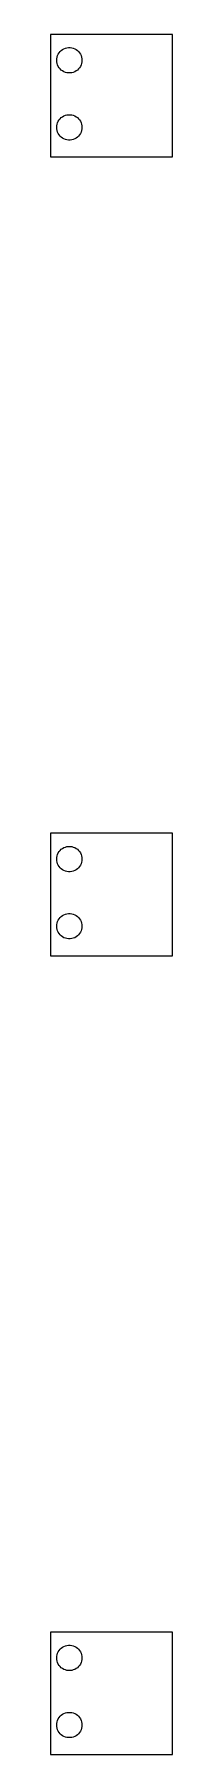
# Model space of a CAD drawing. Header units: metres. Extents: x -4 to 24, y 560 to 967.
import ezdxf

# ---------------------------------------------------------------- set-up
doc = ezdxf.new("R2010")
doc.units = ezdxf.units.M

msp = doc.modelspace()

# ---------------------------------------------------------------- linework, layer by layer
for p, q in [((24.5, 967), (-4.5, 967)), ((-4.5, 967), (-4.5, 938)), ((24.5, 938), (24.5, 967)), ((-3, 960.875), (-2.97633, 961.251)), ((-2.97633, 960.499), (-3, 960.875)), ((-2.97633, 961.251), (-2.90575, 961.621)), ((-2.90575, 961.621), (-2.78932, 961.979)), ((-2.78932, 961.979), (-2.62891, 962.32)), ((-2.62891, 962.32), (-2.42705, 962.638)), ((-2.42705, 962.638), (-2.1869, 962.929)), ((-2.1869, 962.929), (-1.91226, 963.187)), ((-1.91226, 963.187), (-1.60747, 963.408)), ((-1.60747, 963.408), (-1.27733, 963.589)), ((-1.27733, 963.589), (-0.927048, 963.728)), ((-0.927048, 963.728), (-0.562134, 963.822)), ((-0.562134, 963.822), (-0.18837, 963.869)), ((-0.18837, 963.869), (0.18837, 963.869)), ((0.18837, 963.869), (0.562134, 963.822)), ((0.562134, 963.822), (0.927048, 963.728)), ((0.927048, 963.728), (1.27733, 963.589)), ((1.27733, 963.589), (1.60747, 963.408)), ((1.60747, 963.408), (1.91226, 963.187)), ((1.91226, 963.187), (2.1869, 962.929)), ((2.1869, 962.929), (2.42705, 962.638)), ((2.42705, 962.638), (2.62891, 962.32)), ((2.62891, 962.32), (2.78932, 961.979)), ((2.78932, 961.979), (2.90575, 961.621)), ((2.90575, 961.621), (2.97633, 961.251)), ((2.97633, 961.251), (3, 960.875)), ((3, 960.875), (2.97633, 960.499)), ((-2.90575, 960.129), (-2.97633, 960.499)), ((-2.78932, 959.771), (-2.90575, 960.129)), ((-2.62891, 959.43), (-2.78932, 959.771)), ((-2.42705, 959.112), (-2.62891, 959.43)), ((-2.1869, 958.821), (-2.42705, 959.112)), ((-1.91226, 958.563), (-2.1869, 958.821)), ((-1.60747, 958.342), (-1.91226, 958.563)), ((-1.27733, 958.161), (-1.60747, 958.342)), ((-0.927048, 958.022), (-1.27733, 958.161)), ((-0.562134, 957.928), (-0.927048, 958.022)), ((-0.18837, 957.881), (-0.562134, 957.928)), ((0.18837, 957.881), (-0.18837, 957.881)), ((0.562134, 957.928), (0.18837, 957.881)), ((0.927048, 958.022), (0.562134, 957.928)), ((1.27733, 958.161), (0.927048, 958.022)), ((1.60747, 958.342), (1.27733, 958.161)), ((1.91226, 958.563), (1.60747, 958.342)), ((2.1869, 958.821), (1.91226, 958.563)), ((2.42705, 959.112), (2.1869, 958.821)), ((2.62891, 959.43), (2.42705, 959.112)), ((2.78932, 959.771), (2.62891, 959.43)), ((2.90575, 960.129), (2.78932, 959.771)), ((2.97633, 960.499), (2.90575, 960.129)), ((-3, 945), (-2.97633, 945.376)), ((-2.97633, 944.624), (-3, 945)), ((-2.97633, 945.376), (-2.90575, 945.746)), ((-2.90575, 944.254), (-2.97633, 944.624)), ((-2.90575, 945.746), (-2.78932, 946.104)), ((-2.78932, 943.896), (-2.90575, 944.254)), ((-2.78932, 946.104), (-2.62891, 946.445)), ((-2.62891, 946.445), (-2.42705, 946.763)), ((-2.42705, 946.763), (-2.1869, 947.054)), ((-2.1869, 947.054), (-1.91226, 947.312)), ((-1.91226, 947.312), (-1.60747, 947.533)), ((-1.60747, 947.533), (-1.27733, 947.714)), ((-1.27733, 947.714), (-0.927048, 947.853)), ((-0.927048, 947.853), (-0.562134, 947.947)), ((-0.562134, 947.947), (-0.18837, 947.994)), ((-0.18837, 947.994), (0.18837, 947.994)), ((0.18837, 947.994), (0.562134, 947.947)), ((0.562134, 947.947), (0.927048, 947.853)), ((0.927048, 947.853), (1.27733, 947.714)), ((1.27733, 947.714), (1.60747, 947.533)), ((1.60747, 947.533), (1.91226, 947.312)), ((1.91226, 947.312), (2.1869, 947.054)), ((2.1869, 947.054), (2.42705, 946.763)), ((2.42705, 946.763), (2.62891, 946.445)), ((2.62891, 946.445), (2.78932, 946.104)), ((2.78932, 946.104), (2.90575, 945.746)), ((2.90575, 944.254), (2.78932, 943.896)), ((2.90575, 945.746), (2.97633, 945.376)), ((2.97633, 944.624), (2.90575, 944.254)), ((2.97633, 945.376), (3, 945)), ((3, 945), (2.97633, 944.624)), ((-2.62891, 943.555), (-2.78932, 943.896)), ((-2.42705, 943.237), (-2.62891, 943.555)), ((-2.1869, 942.946), (-2.42705, 943.237)), ((-1.91226, 942.688), (-2.1869, 942.946)), ((-1.60747, 942.467), (-1.91226, 942.688)), ((-1.27733, 942.286), (-1.60747, 942.467)), ((-0.927048, 942.147), (-1.27733, 942.286)), ((-0.562134, 942.053), (-0.927048, 942.147)), ((-0.18837, 942.006), (-0.562134, 942.053)), ((0.18837, 942.006), (-0.18837, 942.006)), ((0.562134, 942.053), (0.18837, 942.006)), ((0.927048, 942.147), (0.562134, 942.053)), ((1.27733, 942.286), (0.927048, 942.147)), ((1.60747, 942.467), (1.27733, 942.286)), ((1.91226, 942.688), (1.60747, 942.467)), ((2.1869, 942.946), (1.91226, 942.688)), ((2.42705, 943.237), (2.1869, 942.946)), ((2.62891, 943.555), (2.42705, 943.237)), ((2.78932, 943.896), (2.62891, 943.555)), ((-4.5, 938), (24.5, 938)), ((24.5, 778), (-4.5, 778)), ((-4.5, 778), (-4.5, 749)), ((24.5, 749), (24.5, 778)), ((-2.78932, 772.979), (-2.62891, 773.32)), ((-2.62891, 773.32), (-2.42705, 773.638)), ((-2.42705, 773.638), (-2.1869, 773.929)), ((-2.1869, 773.929), (-1.91226, 774.187)), ((-1.91226, 774.187), (-1.60747, 774.408)), ((-1.60747, 774.408), (-1.27733, 774.589)), ((-1.27733, 774.589), (-0.927048, 774.728)), ((-0.927048, 774.728), (-0.562134, 774.822)), ((-0.562134, 774.822), (-0.18837, 774.869)), ((-0.18837, 774.869), (0.18837, 774.869)), ((0.18837, 774.869), (0.562134, 774.822)), ((0.562134, 774.822), (0.927048, 774.728)), ((0.927048, 774.728), (1.27733, 774.589)), ((1.27733, 774.589), (1.60747, 774.408)), ((1.60747, 774.408), (1.91226, 774.187)), ((1.91226, 774.187), (2.1869, 773.929)), ((2.1869, 773.929), (2.42705, 773.638)), ((2.42705, 773.638), (2.62891, 773.32)), ((2.62891, 773.32), (2.78932, 772.979)), ((-3, 771.875), (-2.97633, 772.251)), ((-2.97633, 771.499), (-3, 771.875)), ((-2.97633, 772.251), (-2.90575, 772.621)), ((-2.90575, 771.129), (-2.97633, 771.499)), ((-2.90575, 772.621), (-2.78932, 772.979)), ((-2.78932, 770.771), (-2.90575, 771.129)), ((-2.62891, 770.43), (-2.78932, 770.771)), ((-2.42705, 770.112), (-2.62891, 770.43)), ((-2.1869, 769.821), (-2.42705, 770.112)), ((-1.91226, 769.563), (-2.1869, 769.821)), ((-1.60747, 769.342), (-1.91226, 769.563)), ((-1.27733, 769.161), (-1.60747, 769.342)), ((1.60747, 769.342), (1.27733, 769.161)), ((1.91226, 769.563), (1.60747, 769.342)), ((2.1869, 769.821), (1.91226, 769.563)), ((2.42705, 770.112), (2.1869, 769.821)), ((2.62891, 770.43), (2.42705, 770.112)), ((2.78932, 770.771), (2.62891, 770.43)), ((2.78932, 772.979), (2.90575, 772.621)), ((2.90575, 771.129), (2.78932, 770.771)), ((2.90575, 772.621), (2.97633, 772.251)), ((2.97633, 771.499), (2.90575, 771.129)), ((2.97633, 772.251), (3, 771.875)), ((3, 771.875), (2.97633, 771.499)), ((-0.927048, 769.022), (-1.27733, 769.161)), ((-0.562134, 768.928), (-0.927048, 769.022)), ((-0.18837, 768.881), (-0.562134, 768.928)), ((0.18837, 768.881), (-0.18837, 768.881)), ((0.562134, 768.928), (0.18837, 768.881)), ((0.927048, 769.022), (0.562134, 768.928)), ((1.27733, 769.161), (0.927048, 769.022)), ((-2.90575, 756.746), (-2.78932, 757.104)), ((-2.78932, 757.104), (-2.62891, 757.445)), ((-2.62891, 757.445), (-2.42705, 757.763)), ((-2.42705, 757.763), (-2.1869, 758.054)), ((-2.1869, 758.054), (-1.91226, 758.312)), ((-1.91226, 758.312), (-1.60747, 758.533)), ((-1.60747, 758.533), (-1.27733, 758.714)), ((-1.27733, 758.714), (-0.927048, 758.853)), ((-0.927048, 758.853), (-0.562134, 758.947)), ((-0.562134, 758.947), (-0.18837, 758.994)), ((-0.18837, 758.994), (0.18837, 758.994)), ((0.18837, 758.994), (0.562134, 758.947)), ((0.562134, 758.947), (0.927048, 758.853)), ((0.927048, 758.853), (1.27733, 758.714)), ((1.27733, 758.714), (1.60747, 758.533)), ((1.60747, 758.533), (1.91226, 758.312)), ((1.91226, 758.312), (2.1869, 758.054)), ((2.1869, 758.054), (2.42705, 757.763)), ((2.42705, 757.763), (2.62891, 757.445)), ((2.62891, 757.445), (2.78932, 757.104)), ((2.78932, 757.104), (2.90575, 756.746)), ((-3, 756), (-2.97633, 756.376)), ((-2.97633, 755.624), (-3, 756)), ((-2.97633, 756.376), (-2.90575, 756.746)), ((-2.90575, 755.254), (-2.97633, 755.624)), ((-2.78932, 754.896), (-2.90575, 755.254)), ((-2.62891, 754.555), (-2.78932, 754.896)), ((-2.42705, 754.237), (-2.62891, 754.555)), ((-2.1869, 753.946), (-2.42705, 754.237)), ((-1.91226, 753.688), (-2.1869, 753.946)), ((-1.60747, 753.467), (-1.91226, 753.688)), ((-1.27733, 753.286), (-1.60747, 753.467)), ((-0.927048, 753.147), (-1.27733, 753.286)), ((-0.562134, 753.053), (-0.927048, 753.147)), ((-0.18837, 753.006), (-0.562134, 753.053)), ((0.18837, 753.006), (-0.18837, 753.006)), ((0.562134, 753.053), (0.18837, 753.006)), ((0.927048, 753.147), (0.562134, 753.053)), ((1.27733, 753.286), (0.927048, 753.147)), ((1.60747, 753.467), (1.27733, 753.286)), ((1.91226, 753.688), (1.60747, 753.467)), ((2.1869, 753.946), (1.91226, 753.688)), ((2.42705, 754.237), (2.1869, 753.946)), ((2.62891, 754.555), (2.42705, 754.237)), ((2.78932, 754.896), (2.62891, 754.555)), ((2.90575, 755.254), (2.78932, 754.896)), ((2.90575, 756.746), (2.97633, 756.376)), ((2.97633, 755.624), (2.90575, 755.254)), ((2.97633, 756.376), (3, 756)), ((3, 756), (2.97633, 755.624)), ((-4.5, 749), (24.5, 749)), ((24.5, 589), (-4.5, 589)), ((-4.5, 589), (-4.5, 560)), ((24.5, 560), (24.5, 589)), ((-3, 582.875), (-2.97633, 583.251)), ((-2.97633, 582.499), (-3, 582.875)), ((-2.97633, 583.251), (-2.90575, 583.621)), ((-2.90575, 582.129), (-2.97633, 582.499)), ((-2.90575, 583.621), (-2.78932, 583.979)), ((-2.78932, 581.771), (-2.90575, 582.129)), ((-2.78932, 583.979), (-2.62891, 584.32)), ((-2.62891, 584.32), (-2.42705, 584.638)), ((-2.42705, 584.638), (-2.1869, 584.929)), ((-2.1869, 584.929), (-1.91226, 585.187)), ((-1.91226, 585.187), (-1.60747, 585.408)), ((-1.60747, 585.408), (-1.27733, 585.589)), ((-1.27733, 585.589), (-0.927048, 585.728)), ((-0.927048, 585.728), (-0.562134, 585.822)), ((-0.562134, 585.822), (-0.18837, 585.869)), ((-0.18837, 585.869), (0.18837, 585.869)), ((0.18837, 585.869), (0.562134, 585.822)), ((0.562134, 585.822), (0.927048, 585.728)), ((0.927048, 585.728), (1.27733, 585.589)), ((1.27733, 585.589), (1.60747, 585.408)), ((1.60747, 585.408), (1.91226, 585.187)), ((1.91226, 585.187), (2.1869, 584.929)), ((2.1869, 584.929), (2.42705, 584.638)), ((2.42705, 584.638), (2.62891, 584.32)), ((2.62891, 584.32), (2.78932, 583.979)), ((2.78932, 583.979), (2.90575, 583.621)), ((2.90575, 582.129), (2.78932, 581.771)), ((2.90575, 583.621), (2.97633, 583.251)), ((2.97633, 582.499), (2.90575, 582.129)), ((2.97633, 583.251), (3, 582.875)), ((3, 582.875), (2.97633, 582.499)), ((-2.62891, 581.43), (-2.78932, 581.771)), ((-2.42705, 581.112), (-2.62891, 581.43)), ((-2.1869, 580.821), (-2.42705, 581.112)), ((-1.91226, 580.563), (-2.1869, 580.821)), ((-1.60747, 580.342), (-1.91226, 580.563)), ((-1.27733, 580.161), (-1.60747, 580.342)), ((-0.927048, 580.022), (-1.27733, 580.161)), ((-0.562134, 579.928), (-0.927048, 580.022)), ((-0.18837, 579.881), (-0.562134, 579.928)), ((0.18837, 579.881), (-0.18837, 579.881)), ((0.562134, 579.928), (0.18837, 579.881)), ((0.927048, 580.022), (0.562134, 579.928)), ((1.27733, 580.161), (0.927048, 580.022)), ((1.60747, 580.342), (1.27733, 580.161)), ((1.91226, 580.563), (1.60747, 580.342)), ((2.1869, 580.821), (1.91226, 580.563)), ((2.42705, 581.112), (2.1869, 580.821)), ((2.62891, 581.43), (2.42705, 581.112)), ((2.78932, 581.771), (2.62891, 581.43)), ((-1.27733, 569.714), (-0.927048, 569.853)), ((-0.927048, 569.853), (-0.562134, 569.947)), ((-0.562134, 569.947), (-0.18837, 569.994)), ((-0.18837, 569.994), (0.18837, 569.994)), ((0.18837, 569.994), (0.562134, 569.947)), ((0.562134, 569.947), (0.927048, 569.853)), ((0.927048, 569.853), (1.27733, 569.714)), ((-3, 567), (-2.97633, 567.376)), ((-2.97633, 566.624), (-3, 567)), ((-2.97633, 567.376), (-2.90575, 567.746)), ((-2.90575, 566.254), (-2.97633, 566.624)), ((-2.90575, 567.746), (-2.78932, 568.104)), ((-2.78932, 565.896), (-2.90575, 566.254)), ((-2.78932, 568.104), (-2.62891, 568.445)), ((-2.62891, 565.555), (-2.78932, 565.896)), ((-2.62891, 568.445), (-2.42705, 568.763)), ((-2.42705, 568.763), (-2.1869, 569.054)), ((-2.1869, 569.054), (-1.91226, 569.312)), ((-1.91226, 569.312), (-1.60747, 569.533)), ((-1.60747, 569.533), (-1.27733, 569.714)), ((1.27733, 569.714), (1.60747, 569.533)), ((1.60747, 569.533), (1.91226, 569.312)), ((1.91226, 569.312), (2.1869, 569.054)), ((2.1869, 569.054), (2.42705, 568.763)), ((2.42705, 568.763), (2.62891, 568.445)), ((2.62891, 568.445), (2.78932, 568.104)), ((2.78932, 565.896), (2.62891, 565.555)), ((2.78932, 568.104), (2.90575, 567.746)), ((2.90575, 566.254), (2.78932, 565.896)), ((2.90575, 567.746), (2.97633, 567.376)), ((2.97633, 566.624), (2.90575, 566.254)), ((2.97633, 567.376), (3, 567)), ((3, 567), (2.97633, 566.624)), ((-2.42705, 565.237), (-2.62891, 565.555)), ((-2.1869, 564.946), (-2.42705, 565.237)), ((-1.91226, 564.688), (-2.1869, 564.946)), ((-1.60747, 564.467), (-1.91226, 564.688)), ((-1.27733, 564.286), (-1.60747, 564.467)), ((-0.927048, 564.147), (-1.27733, 564.286)), ((-0.562134, 564.053), (-0.927048, 564.147)), ((-0.18837, 564.006), (-0.562134, 564.053)), ((0.18837, 564.006), (-0.18837, 564.006)), ((0.562134, 564.053), (0.18837, 564.006)), ((0.927048, 564.147), (0.562134, 564.053)), ((1.27733, 564.286), (0.927048, 564.147)), ((1.60747, 564.467), (1.27733, 564.286)), ((1.91226, 564.688), (1.60747, 564.467)), ((2.1869, 564.946), (1.91226, 564.688)), ((2.42705, 565.237), (2.1869, 564.946)), ((2.62891, 565.555), (2.42705, 565.237)), ((-4.5, 560), (24.5, 560))]:
    msp.add_line(p, q)

doc.saveas('drawing.dxf')
